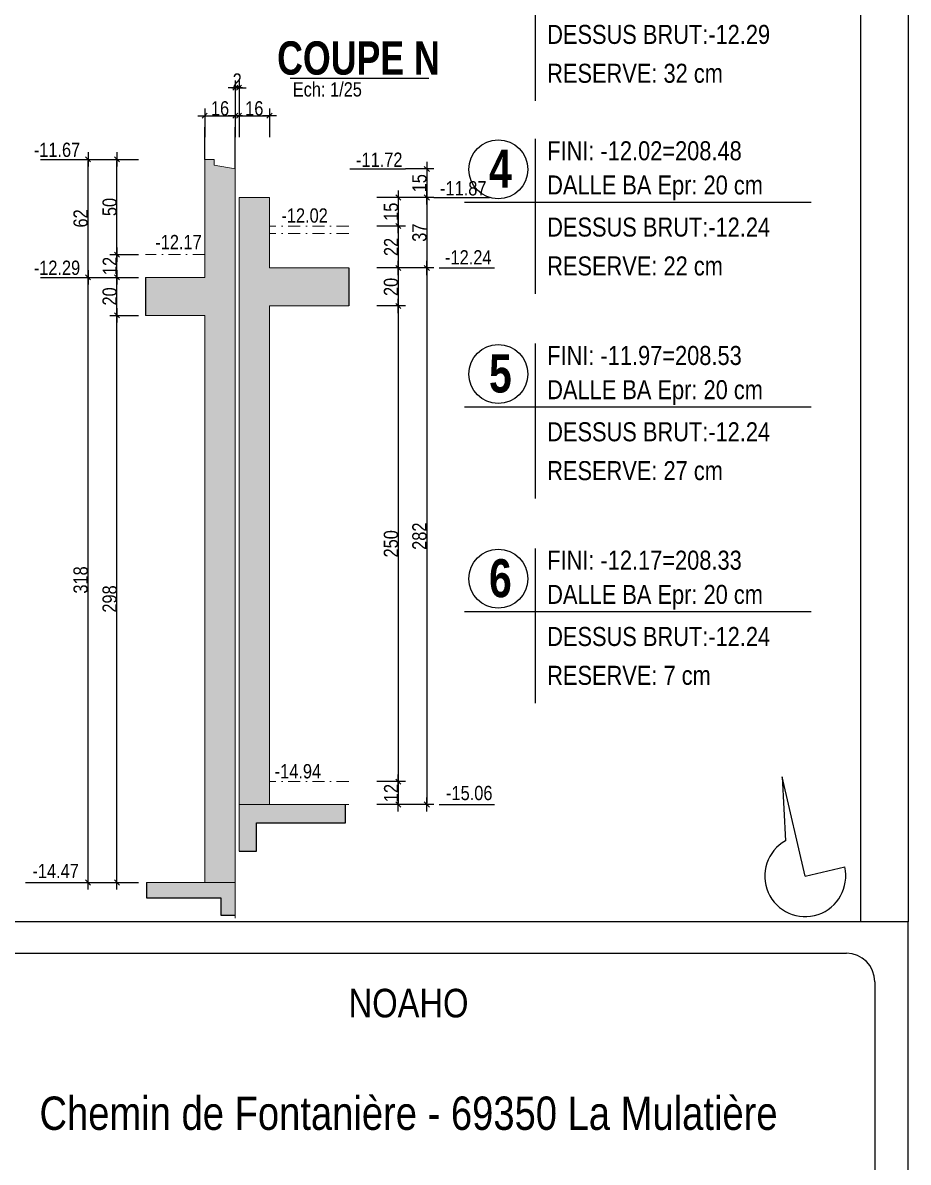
# Model space of a CAD drawing. Header units: millimetres. Extents: x -22 to 27383, y -3644 to 590.
# Drawn here: x 26452 to 27383, y -2378 to -1180 of the extents above; entities that cross this region are included whole.
import ezdxf
from ezdxf.enums import TextEntityAlignment as Align

# ---------------------------------------------------------------- set-up
doc = ezdxf.new("R2010")
doc.units = ezdxf.units.MM
doc.linetypes.add('TIRETPTX2', pattern=[50.8, 25.4, -12.7, 0, -12.7])
for name, color, linetype in [('01-Cad 1', 2, 'Continuous'), ('01-cartouche', 7, 'Continuous'), ('01-cartouche-cage A', 7, 'Continuous'), ('01_cote_gen', 4, 'Continuous'), ('01_linteaux', 2, 'Continuous'), ('01_poch_BN', 9, 'Continuous'), ('01_texte', 230, 'Continuous'), ('AA_COTES', 2, 'Continuous')]:
    doc.layers.add(name, color=color, linetype=linetype)
doc.layers.add('01_murs_coup', color=5, linetype='Continuous', lineweight=60)
doc.layers.add('01_tram_axes', color=2, linetype='TIRETPTX2', lineweight=9)
doc.styles.add('ARIAL NA', font='ARIALN.TTF')
doc.styles.add('Arial Narrow', font='ARIALN.TTF')
doc.styles.add('impact', font='impact.ttf')
doc.styles.add('STYLE2', font='ARIALN.TTF')
doc.styles.add('stylemattecart', font='ARIALN.TTF')
doc.dimstyles.new('JB25', dxfattribs={"dimscale": 0.1, "dimtxt": 150, "dimasz": 15, "dimexe": 0.1, "dimexo": 0.1, "dimgap": 0.09, "dimtad": 1, "dimdec": 1, "dimlfac": 0.5, "dimdsep": 46, "dimtxsty": 'STYLE2', "dimblk1": 'BOND_G', "dimblk2": 'BOND_D', "dimsah": 1, "dimcen": 1.5, "dimdle": 0.01, "dimse1": 1, "dimse2": 1, "dimclrd": 4, "dimclre": 2, "dimclrt": 6, "dimazin": 2, "dimtfac": 2.333333, "dimtdec": 1, "dimtix": 1, "dimtmove": 2, "dimatfit": 3, "dimldrblk": 'BOND_G', "dimfxl": 1, "dimtolj": 1, "dimtzin": 0, "dimarcsym": 0})

# ---------------------------------------------------------------- blocks, each defined once
blk = doc.blocks.new('cartstruc')
at = {"layer": '01-cartouche-cage A', "linetype": 'Continuous'}
for p, q in [((0, 1485), (-1050, 1485)), ((0, 0), (0, 1485))]:
    blk.add_line(p, q, dxfattribs=at)
at = {"layer": '01-cartouche-cage A', "color": 7, "linetype": 'Continuous'}
for p, q in [((-985, 1452), (-65, 1452)), ((-35, 1422), (-35, 292.1))]:
    blk.add_line(p, q, dxfattribs=at)
blk.add_arc((-65, 1422), 30, 0, 90, dxfattribs=at)
at = {"layer": '01-cartouche-cage A', "color": 7, "style": 'stylemattecart'}
for tag, height, p in [('NOMCLIENT', 30, (-525, 1399.6)), ('ADRESSE1CLIENT', 25, (-525, 1326.7)), ('ADRESSE2CLIENT', 25, (-525, 1283.9)), ('NOMAFFAIRE1', 45, (-525.1, 1189.8)), ('NOMAFFAIRE2', 45, (-525.1, 1110.4)), ('NOMAFFAIRE3', 45, (-525.1, 1031.7)), ('ADRESSE1AFFAIRE', 20, (-525.1, 943.3)), ('ADRESSE2AFFAIRE', 20, (-525.1, 909.2)), ('INDICE-A', 15, (-959.1, 428.4)), ('DATE-A', 15, (-861.9, 428.4)), ('INDICE-B', 15, (-959.1, 400.5)), ('DATE-B', 15, (-861.9, 400.5)), ('INDICE-C', 15, (-959.1, 369.4)), ('DATE-C', 15, (-861.9, 369.4)), ('INDICE-D', 15, (-959.1, 338.3)), ('DATE-D', 15, (-861.9, 338.3)), ('INDICE-E', 15, (-959.1, 307.2)), ('DATE-E', 15, (-861.9, 307.2)), ('INDICE-F', 15, (-959.1, 276.1)), ('DATE-F', 15, (-861.9, 276.1))]:
    blk.add_attdef(tag, text='', height=height, dxfattribs=at).set_placement(p, align=Align.MIDDLE_CENTER)
for tag, height, p in [('NOMARCHI', 15, (-831.1, 803.3)), ('MODEL', 15, (-408.9, 803.3)), ('BETSTRUCTURE', 15, (-831.1, 776.5)), ('MOE', 15, (-408.9, 776.5)), ('BETFLUIDES', 15, (-831.1, 749.5)), ('CSPS', 15, (-408.9, 749.5)), ('ECONOMISTE', 15, (-831.1, 722.7)), ('OPC', 15, (-408.9, 722.7)), ('BDC', 15, (-831.1, 695.9)), ('NOMENTREPRISE', 15, (-408.9, 695.9)), ('NUMBAT', 27, (-249.5, 614.7)), ('PHASE', 35, (-249.5, 537.9)), ('CONT-SOL', 12, (-138.6, 490.2)), ('NOMDESS', 15, (-451.8, 132.3)), ('NOMING', 15, (-451.8, 104.3)), ('ECH', 15, (-451.8, 76.3)), ('NUMAFF', 25, (-196.3, 48.9))]:
    blk.add_attdef(tag, text='', height=height, dxfattribs=at).set_placement(p, align=Align.BOTTOM_LEFT)
at = {"layer": '01-cartouche-cage A', "color": 7, "style": 'stylemattecart', "width": 0.8}
for tag, p in [('TITRTEPLAN1', (-677.3, 664.6)), ('TITRTEPLAN2', (-677.3, 610.2)), ('TITRTEPLAN3', (-677.3, 556)), ('TITRTEPLAN4', (-677.3, 501.4))]:
    blk.add_attdef(tag, text='', height=33, dxfattribs=at).set_placement(p, align=Align.MIDDLE_CENTER)
at = {"layer": '01-cartouche-cage A', "color": 7, "style": 'stylemattecart'}
for tag, p in [('MODIF-A', (-802.6, 428.4)), ('MODIF-B', (-802.6, 400.5)), ('MODIF-C', (-802.6, 369.4)), ('MODIF-D', (-802.6, 338.3)), ('MODIF-E', (-802.6, 307.2)), ('MODIF-F', (-802.6, 276.1))]:
    blk.add_attdef(tag, text='', height=15, dxfattribs=at).set_placement(p, align=Align.MIDDLE_LEFT)
at = {"layer": '01-cartouche-cage A', "color": 255, "style": 'stylemattecart'}
for tag, height, p in [('N°P', 35, (-321, 256)), ('IP', 35, (-210.3, 256)), ('DATEPLAN', 15, (-257.7, 226.8))]:
    blk.add_attdef(tag, text='', height=height, dxfattribs=at).set_placement(p, align=Align.BOTTOM_LEFT)
blk = doc.blocks.new('BOND_G')
at = {"layer": 'AA_COTES', "color": 0}
for p, q in [((0, -5), (0, 15)), ((5, 0), (-5, 0)), ((1.77, 1.77), (-1.77, -1.77))]:
    blk.add_line(p, q, dxfattribs=at)
blk = doc.blocks.new('BOND_D')
at = {"layer": 'AA_COTES', "color": 0}
for p, q in [((5, 0), (-5, 0)), ((-1.77, -1.77), (1.77, 1.77)), ((0, 5), (0, -15))]:
    blk.add_line(p, q, dxfattribs=at)
blk = doc.blocks.new('*D2606')
at = {"layer": '01_cote_gen', "color": 4, "lineweight": -2, "transparency": 16777216}
blk.add_line((26846.8, -1439.6), (26846.8, -1476.6), dxfattribs=at)
at = {"layer": 'Defpoints', "color": 0, "transparency": 16777216}
for p in [(26823.4, -1438.1), (26810.1, -1478.1), (26846.8, -1478.1)]:
    blk.add_point(p, dxfattribs=at)
at = {"layer": '01_cote_gen', "color": 4, "lineweight": -2, "transparency": 16777216, "xscale": 1.5, "yscale": 1.5, "zscale": 1.5}
for name, p, rotation in [('BOND_G', (26846.8, -1438.1), 90), ('BOND_D', (26846.8, -1478.1), 270)]:
    blk.add_blockref(name, p, dxfattribs=dict(at, rotation=rotation))
at = {"layer": '01_cote_gen', "color": 6, "transparency": 16777216, "insert": (26839.2, -1458.1), "char_height": 15, "attachment_point": 5, "rotation": 90, "style": 'STYLE2'}
blk.add_mtext('\\A1;20', dxfattribs=at)
blk = doc.blocks.new('*D2607')
at = {"layer": '01_cote_gen', "color": 4, "lineweight": -2, "transparency": 16777216}
blk.add_line((26846.8, -1395.6), (26846.8, -1436.6), dxfattribs=at)
at = {"layer": 'Defpoints', "color": 0, "transparency": 16777216}
for p in [(26809.6, -1394.1), (26823.7, -1438.1), (26846.8, -1438.1)]:
    blk.add_point(p, dxfattribs=at)
at = {"layer": '01_cote_gen', "color": 4, "lineweight": -2, "transparency": 16777216, "xscale": 1.5, "yscale": 1.5, "zscale": 1.5}
for name, p, rotation in [('BOND_G', (26846.8, -1394.1), 90), ('BOND_D', (26846.8, -1438.1), 270)]:
    blk.add_blockref(name, p, dxfattribs=dict(at, rotation=rotation))
at = {"layer": '01_cote_gen', "color": 6, "transparency": 16777216, "insert": (26839.3, -1416.1), "char_height": 15, "attachment_point": 5, "rotation": 90, "style": 'STYLE2'}
blk.add_mtext('\\A1;22', dxfattribs=at)
blk = doc.blocks.new('*D2608')
at = {"layer": '01_cote_gen', "color": 4, "lineweight": -2, "transparency": 16777216}
blk.add_line((26876.8, -1439.6), (26876.8, -2000.6), dxfattribs=at)
at = {"layer": 'Defpoints', "color": 0, "transparency": 16777216}
for p in [(26862.1, -1438.1), (26862.1, -2002.1), (26876.8, -2002.1)]:
    blk.add_point(p, dxfattribs=at)
at = {"layer": '01_cote_gen', "color": 4, "lineweight": -2, "transparency": 16777216, "xscale": 1.5, "yscale": 1.5, "zscale": 1.5}
for name, p, rotation in [('BOND_G', (26876.8, -1438.1), 90), ('BOND_D', (26876.8, -2002.1), 270)]:
    blk.add_blockref(name, p, dxfattribs=dict(at, rotation=rotation))
at = {"layer": '01_cote_gen', "color": 6, "transparency": 16777216, "insert": (26869.1, -1720.1), "char_height": 15, "attachment_point": 5, "rotation": 90, "style": 'STYLE2'}
blk.add_mtext('\\A1;282', dxfattribs=at)
blk = doc.blocks.new('*D2609')
at = {"layer": '01_cote_gen', "color": 4, "lineweight": -2, "transparency": 16777216}
blk.add_line((26846.8, -1479.6), (26846.8, -1976.6), dxfattribs=at)
at = {"layer": 'Defpoints', "color": 0, "transparency": 16777216}
for p in [(26839.3, -1478.1), (26823.6, -1978.1), (26846.8, -1978.1)]:
    blk.add_point(p, dxfattribs=at)
at = {"layer": '01_cote_gen', "color": 4, "lineweight": -2, "transparency": 16777216, "xscale": 1.5, "yscale": 1.5, "zscale": 1.5}
for name, p, rotation in [('BOND_G', (26846.8, -1478.1), 90), ('BOND_D', (26846.8, -1978.1), 270)]:
    blk.add_blockref(name, p, dxfattribs=dict(at, rotation=rotation))
at = {"layer": '01_cote_gen', "color": 6, "transparency": 16777216, "insert": (26839.2, -1728.1), "char_height": 15, "attachment_point": 5, "rotation": 90, "style": 'STYLE2'}
blk.add_mtext('\\A1;250', dxfattribs=at)
blk = doc.blocks.new('*D2610')
at = {"layer": '01_cote_gen', "color": 4, "lineweight": -2, "transparency": 16777216}
blk.add_line((26846.8, -1979.6), (26846.8, -2000.6), dxfattribs=at)
at = {"layer": 'Defpoints', "color": 0, "transparency": 16777216}
for p in [(26839.3, -1978.1), (26839.3, -2002.1), (26846.8, -2002.1)]:
    blk.add_point(p, dxfattribs=at)
at = {"layer": '01_cote_gen', "color": 4, "lineweight": -2, "transparency": 16777216, "xscale": 1.5, "yscale": 1.5, "zscale": 1.5}
for name, p, rotation in [('BOND_G', (26846.8, -1978.1), 90), ('BOND_D', (26846.8, -2002.1), 270)]:
    blk.add_blockref(name, p, dxfattribs=dict(at, rotation=rotation))
at = {"layer": '01_cote_gen', "color": 6, "transparency": 16777216, "insert": (26839.3, -1990.1), "char_height": 15, "attachment_point": 5, "rotation": 90, "style": 'STYLE2'}
blk.add_mtext('\\A1;12', dxfattribs=at)
blk = doc.blocks.new('*D2611')
at = {"layer": '01_cote_gen', "color": 4, "lineweight": -2, "transparency": 16777216}
blk.add_line((26876.8, -1365.6), (26876.8, -1436.6), dxfattribs=at)
at = {"layer": 'Defpoints', "color": 0, "transparency": 16777216}
for p in [(26847.1, -1364.1), (26847.1, -1438.1), (26876.8, -1438.1)]:
    blk.add_point(p, dxfattribs=at)
at = {"layer": '01_cote_gen', "color": 4, "lineweight": -2, "transparency": 16777216, "xscale": 1.5, "yscale": 1.5, "zscale": 1.5}
for name, p, rotation in [('BOND_G', (26876.8, -1364.1), 90), ('BOND_D', (26876.8, -1438.1), 270)]:
    blk.add_blockref(name, p, dxfattribs=dict(at, rotation=rotation))
at = {"layer": '01_cote_gen', "color": 6, "transparency": 16777216, "insert": (26869.1, -1401.1), "char_height": 15, "attachment_point": 5, "rotation": 90, "style": 'STYLE2'}
blk.add_mtext('\\A1;37', dxfattribs=at)
blk = doc.blocks.new('*D2612')
at = {"layer": '01_cote_gen', "color": 4, "lineweight": -2, "transparency": 16777216}
blk.add_line((26846.8, -1365.6), (26846.8, -1392.6), dxfattribs=at)
at = {"layer": 'Defpoints', "color": 0, "transparency": 16777216}
for p in [(26703.7, -1364.1), (26703.7, -1394.1), (26846.8, -1394.1)]:
    blk.add_point(p, dxfattribs=at)
at = {"layer": '01_cote_gen', "color": 4, "lineweight": -2, "transparency": 16777216, "xscale": 1.5, "yscale": 1.5, "zscale": 1.5}
for name, p, rotation in [('BOND_G', (26846.8, -1364.1), 90), ('BOND_D', (26846.8, -1394.1), 270)]:
    blk.add_blockref(name, p, dxfattribs=dict(at, rotation=rotation))
at = {"layer": '01_cote_gen', "color": 6, "transparency": 16777216, "insert": (26839.2, -1379.1), "char_height": 15, "attachment_point": 5, "rotation": 90, "style": 'STYLE2'}
blk.add_mtext('\\A1;15', dxfattribs=at)
blk = doc.blocks.new('*D2613')
at = {"layer": '01_cote_gen', "color": 4, "lineweight": -2, "transparency": 16777216}
blk.add_line((26551.2, -2082.6), (26551.2, -1489.6), dxfattribs=at)
at = {"layer": 'Defpoints', "color": 0, "transparency": 16777216}
for p in [(26551.2, -1488.1), (26581, -1488.1), (26582.2, -2084.1)]:
    blk.add_point(p, dxfattribs=at)
at = {"layer": '01_cote_gen', "color": 4, "lineweight": -2, "transparency": 16777216, "xscale": 1.5, "yscale": 1.5, "zscale": 1.5}
for name, p, rotation in [('BOND_D', (26551.2, -1488.1), 90), ('BOND_G', (26551.2, -2084.1), 270)]:
    blk.add_blockref(name, p, dxfattribs=dict(at, rotation=rotation))
at = {"layer": '01_cote_gen', "color": 6, "transparency": 16777216, "insert": (26543.6, -1786.1), "char_height": 15, "attachment_point": 5, "rotation": 90, "style": 'STYLE2'}
blk.add_mtext('\\A1;298', dxfattribs=at)
blk = doc.blocks.new('*D2614')
at = {"layer": '01_cote_gen', "color": 4, "lineweight": -2, "transparency": 16777216}
blk.add_line((26551.2, -1486.6), (26551.2, -1449.6), dxfattribs=at)
at = {"layer": 'Defpoints', "color": 0, "transparency": 16777216}
for p in [(26551.2, -1448.1), (26612.2, -1448.1), (26612.2, -1488.1)]:
    blk.add_point(p, dxfattribs=at)
at = {"layer": '01_cote_gen', "color": 4, "lineweight": -2, "transparency": 16777216, "xscale": 1.5, "yscale": 1.5, "zscale": 1.5}
for name, p, rotation in [('BOND_D', (26551.2, -1448.1), 90), ('BOND_G', (26551.2, -1488.1), 270)]:
    blk.add_blockref(name, p, dxfattribs=dict(at, rotation=rotation))
at = {"layer": '01_cote_gen', "color": 6, "transparency": 16777216, "insert": (26543.6, -1468.1), "char_height": 15, "attachment_point": 5, "rotation": 90, "style": 'STYLE2'}
blk.add_mtext('\\A1;20', dxfattribs=at)
blk = doc.blocks.new('*D2615')
at = {"layer": '01_cote_gen', "color": 4, "lineweight": -2, "transparency": 16777216}
blk.add_line((26520.8, -2082.6), (26520.8, -1449.6), dxfattribs=at)
at = {"layer": 'Defpoints', "color": 0, "transparency": 16777216}
for p in [(26520.8, -1448.1), (26628.8, -1448.1), (26628.8, -2084.1)]:
    blk.add_point(p, dxfattribs=at)
at = {"layer": '01_cote_gen', "color": 4, "lineweight": -2, "transparency": 16777216, "xscale": 1.5, "yscale": 1.5, "zscale": 1.5}
for name, p, rotation in [('BOND_D', (26520.8, -1448.1), 90), ('BOND_G', (26520.8, -2084.1), 270)]:
    blk.add_blockref(name, p, dxfattribs=dict(at, rotation=rotation))
at = {"layer": '01_cote_gen', "color": 6, "transparency": 16777216, "insert": (26513.1, -1766.1), "char_height": 15, "attachment_point": 5, "rotation": 90, "style": 'STYLE2'}
blk.add_mtext('\\A1;318', dxfattribs=at)
blk = doc.blocks.new('*D2616')
at = {"layer": '01_cote_gen', "color": 4, "lineweight": -2, "transparency": 16777216}
blk.add_line((26551.2, -1446.6), (26551.2, -1425.6), dxfattribs=at)
at = {"layer": 'Defpoints', "color": 0, "transparency": 16777216}
for p in [(26551.2, -1424.1), (26612.2, -1424.1), (26612.2, -1448.1)]:
    blk.add_point(p, dxfattribs=at)
at = {"layer": '01_cote_gen', "color": 4, "lineweight": -2, "transparency": 16777216, "xscale": 1.5, "yscale": 1.5, "zscale": 1.5}
for name, p, rotation in [('BOND_D', (26551.2, -1424.1), 90), ('BOND_G', (26551.2, -1448.1), 270)]:
    blk.add_blockref(name, p, dxfattribs=dict(at, rotation=rotation))
at = {"layer": '01_cote_gen', "color": 6, "transparency": 16777216, "insert": (26543.7, -1436.1), "char_height": 15, "attachment_point": 5, "rotation": 90, "style": 'STYLE2'}
blk.add_mtext('\\A1;12', dxfattribs=at)
blk = doc.blocks.new('*D2617')
at = {"layer": '01_cote_gen', "color": 4, "lineweight": -2, "transparency": 16777216}
blk.add_line((26520.8, -1446.6), (26520.8, -1325.6), dxfattribs=at)
at = {"layer": 'Defpoints', "color": 0, "transparency": 16777216}
for p in [(26520.8, -1324.1), (26643.5, -1324.1), (26612.2, -1448.1)]:
    blk.add_point(p, dxfattribs=at)
at = {"layer": '01_cote_gen', "color": 4, "lineweight": -2, "transparency": 16777216, "xscale": 1.5, "yscale": 1.5, "zscale": 1.5}
for name, p, rotation in [('BOND_D', (26520.8, -1324.1), 90), ('BOND_G', (26520.8, -1448.1), 270)]:
    blk.add_blockref(name, p, dxfattribs=dict(at, rotation=rotation))
at = {"layer": '01_cote_gen', "color": 6, "transparency": 16777216, "insert": (26513.1, -1386.1), "char_height": 15, "attachment_point": 5, "rotation": 90, "style": 'STYLE2'}
blk.add_mtext('\\A1;62', dxfattribs=at)
blk = doc.blocks.new('*D2618')
at = {"layer": '01_cote_gen', "color": 4, "lineweight": -2, "transparency": 16777216}
blk.add_line((26551.2, -1422.6), (26551.2, -1325.6), dxfattribs=at)
at = {"layer": 'Defpoints', "color": 0, "transparency": 16777216}
for p in [(26551.2, -1324.1), (26643.5, -1324.1), (26612.2, -1424.1)]:
    blk.add_point(p, dxfattribs=at)
at = {"layer": '01_cote_gen', "color": 4, "lineweight": -2, "transparency": 16777216, "xscale": 1.5, "yscale": 1.5, "zscale": 1.5}
for name, p, rotation in [('BOND_D', (26551.2, -1324.1), 90), ('BOND_G', (26551.2, -1424.1), 270)]:
    blk.add_blockref(name, p, dxfattribs=dict(at, rotation=rotation))
at = {"layer": '01_cote_gen', "color": 6, "transparency": 16777216, "insert": (26543.6, -1374.1), "char_height": 15, "attachment_point": 5, "rotation": 90, "style": 'STYLE2'}
blk.add_mtext('\\A1;50', dxfattribs=at)
blk = doc.blocks.new('*D2619')
at = {"layer": '01_cote_gen', "color": 4, "lineweight": -2, "transparency": 16777216}
blk.add_line((26876.8, -1335.6), (26876.8, -1362.6), dxfattribs=at)
at = {"layer": 'Defpoints', "color": 0, "transparency": 16777216}
for p in [(26675.5, -1334.1), (26711.5, -1364.1), (26876.8, -1364.1)]:
    blk.add_point(p, dxfattribs=at)
at = {"layer": '01_cote_gen', "color": 4, "lineweight": -2, "transparency": 16777216, "xscale": 1.5, "yscale": 1.5, "zscale": 1.5}
for name, p, rotation in [('BOND_G', (26876.8, -1334.1), 90), ('BOND_D', (26876.8, -1364.1), 270)]:
    blk.add_blockref(name, p, dxfattribs=dict(at, rotation=rotation))
at = {"layer": '01_cote_gen', "color": 6, "transparency": 16777216, "insert": (26869.1, -1349.1), "char_height": 15, "attachment_point": 5, "rotation": 90, "style": 'STYLE2'}
blk.add_mtext('\\A1;15', dxfattribs=at)
blk = doc.blocks.new('*D2620')
at = {"layer": '01_cote_gen', "color": 4, "lineweight": -2, "transparency": 16777216}
blk.add_line((26645, -1278.2), (26674, -1278.2), dxfattribs=at)
at = {"layer": 'Defpoints', "color": 0, "transparency": 16777216}
for p in [(26675.5, -1278.2), (26643.5, -1290), (26675.5, -1290)]:
    blk.add_point(p, dxfattribs=at)
at = {"layer": '01_cote_gen', "color": 4, "lineweight": -2, "transparency": 16777216, "xscale": 1.5, "yscale": 1.5, "zscale": 1.5, "rotation": 180}
blk.add_blockref('BOND_G', (26643.5, -1278.2), dxfattribs=at)
at = {"layer": '01_cote_gen', "color": 4, "lineweight": -2, "transparency": 16777216, "xscale": 1.5, "yscale": 1.5, "zscale": 1.5}
blk.add_blockref('BOND_D', (26675.5, -1278.2), dxfattribs=at)
at = {"layer": '01_cote_gen', "color": 6, "transparency": 16777216, "insert": (26659.5, -1270.5), "char_height": 15, "attachment_point": 5, "style": 'STYLE2'}
blk.add_mtext('\\A1;16', dxfattribs=at)
blk = doc.blocks.new('*D2621')
at = {"layer": '01_cote_gen', "color": 4, "lineweight": -2, "transparency": 16777216}
for p, q in [((26674, -1248.8), (26672.5, -1248.8)), ((26679.5, -1248.8), (26675.5, -1248.8)), ((26681, -1248.8), (26682.5, -1248.8))]:
    blk.add_line(p, q, dxfattribs=at)
at = {"layer": 'Defpoints', "color": 0, "transparency": 16777216}
for p in [(26675.5, -1248.8), (26675.5, -1312), (26679.5, -1364.1)]:
    blk.add_point(p, dxfattribs=at)
at = {"layer": '01_cote_gen', "color": 4, "lineweight": -2, "transparency": 16777216, "xscale": 1.5, "yscale": 1.5, "zscale": 1.5}
blk.add_blockref('BOND_D', (26675.5, -1248.8), dxfattribs=at)
at = {"layer": '01_cote_gen', "color": 4, "lineweight": -2, "transparency": 16777216, "xscale": 1.5, "yscale": 1.5, "zscale": 1.5, "rotation": 180}
blk.add_blockref('BOND_G', (26679.5, -1248.8), dxfattribs=at)
at = {"layer": '01_cote_gen', "color": 6, "transparency": 16777216, "insert": (26677.5, -1241.2), "char_height": 15, "attachment_point": 5, "style": 'STYLE2'}
blk.add_mtext('\\A1;2', dxfattribs=at)
blk = doc.blocks.new('*D2622')
at = {"layer": '01_cote_gen', "color": 4, "lineweight": -2, "transparency": 16777216}
blk.add_line((26681, -1278.2), (26710, -1278.2), dxfattribs=at)
at = {"layer": 'Defpoints', "color": 0, "transparency": 16777216}
for p in [(26711.5, -1278.2), (26679.5, -1364.1), (26711.5, -1364.1)]:
    blk.add_point(p, dxfattribs=at)
at = {"layer": '01_cote_gen', "color": 4, "lineweight": -2, "transparency": 16777216, "xscale": 1.5, "yscale": 1.5, "zscale": 1.5, "rotation": 180}
blk.add_blockref('BOND_G', (26679.5, -1278.2), dxfattribs=at)
at = {"layer": '01_cote_gen', "color": 4, "lineweight": -2, "transparency": 16777216, "xscale": 1.5, "yscale": 1.5, "zscale": 1.5}
blk.add_blockref('BOND_D', (26711.5, -1278.2), dxfattribs=at)
at = {"layer": '01_cote_gen', "color": 6, "transparency": 16777216, "insert": (26695.5, -1270.5), "char_height": 15, "attachment_point": 5, "style": 'STYLE2'}
blk.add_mtext('\\A1;16', dxfattribs=at)

msp = doc.modelspace()

# ---------------------------------------------------------------- hatches: boundary and pattern name
at = {"layer": '01_poch_BN'}
h = msp.add_hatch(color=256, dxfattribs=at)
h.dxf.hatch_style = 1
h.paths.add_polyline_path([(26675.47, -1334.07), (26653.47, -1330.07), (26653.47, -1324.07), (26643.47, -1324.07), (26643.47, -1448.07), (26581.03, -1448.07), (26581.03, -1488.07), (26643.47, -1488.07), (26643.47, -2084.07), (26675.47, -2084.07)])
h.paths.add_polyline_path([(26794.74, -1438.07), (26711.47, -1438.07), (26711.47, -1364.07), (26679.47, -1364.07), (26679.47, -2002.07), (26711.47, -2002.07), (26711.47, -1478.07), (26794.74, -1478.07)])
h.paths.add_polyline_path([(26791.23, -2002.07), (26679.47, -2002.07), (26679.47, -2051.26), (26697.96, -2051.26), (26697.96, -2021.47), (26791.23, -2021.47)])
h.paths.add_polyline_path([(26675.47, -2084.07), (26582.17, -2084.07), (26582.17, -2100.32), (26660.26, -2100.32), (26660.26, -2118.57), (26675.47, -2118.57)])

# ---------------------------------------------------------------- linework, layer by layer
at = {"layer": '01-Cad 1'}
for p, q in [((27382.59, 589.54), (27382.59, -2125.46)), ((27332.59, 539.54), (27332.59, -2125.46))]:
    msp.add_line(p, q, dxfattribs=at)
at = {"layer": '01_linteaux'}
for p, q in [((26643.47, -1324.07), (26643.47, -1290.01)), ((26675.47, -1334.07), (26675.47, -1290.01))]:
    msp.add_line(p, q, dxfattribs=at)
at = {"layer": '01_murs_coup', "lineweight": 0}
for p, q in [((26653.47, -1324.07), (26643.47, -1324.07)), ((26643.47, -1448.07), (26643.47, -1324.07)), ((26653.47, -1330.07), (26653.47, -1324.07)), ((26675.47, -1334.07), (26653.47, -1330.07)), ((26675.47, -2084.07), (26675.47, -1334.07)), ((26679.47, -2002.07), (26679.47, -1364.07)), ((26711.47, -1364.07), (26679.47, -1364.07)), ((26711.47, -1438.07), (26711.47, -1364.07)), ((26643.47, -1448.07), (26581.03, -1448.07)), ((26794.74, -1438.07), (26711.47, -1438.07)), ((26794.74, -1478.07), (26711.47, -1478.07)), ((26711.47, -2002.07), (26711.47, -1478.07)), ((26643.47, -1488.07), (26581.03, -1488.07)), ((26643.47, -2084.07), (26643.47, -1488.07)), ((26794.74, -2002.07), (26679.47, -2002.07)), ((26679.47, -2002.07), (26679.47, -2051.26)), ((26675.47, -2084.07), (26582.17, -2084.07)), ((26675.47, -2084.07), (26675.47, -2121.73))]:
    msp.add_line(p, q, dxfattribs=at)
at = {"layer": '01_poch_BN'}
for p, q in [((26581.03, -1448.07), (26581.03, -1488.07)), ((26794.74, -1438.07), (26794.74, -1478.07)), ((26791.23, -2021.47), (26791.23, -2002.07)), ((26697.96, -2051.26), (26697.96, -2021.47)), ((26697.96, -2021.47), (26791.23, -2021.47)), ((26679.47, -2051.26), (26697.96, -2051.26)), ((26582.17, -2084.07), (26582.17, -2100.32)), ((26582.17, -2100.32), (26660.26, -2100.32)), ((26660.26, -2100.32), (26660.26, -2118.57)), ((26660.26, -2118.57), (26675.47, -2118.57))]:
    msp.add_line(p, q, dxfattribs=at)
at = {"layer": '01_texte'}
for p, q in [((26990.57, -1100.04), (26990.57, -1262.68)), ((26733.2, -1238.55), (26878.8, -1238.55)), ((26990.57, -1302.55), (26990.57, -1465.19)), ((26470.92, -1324.07), (26513.28, -1324.07)), ((26796.06, -1334.07), (26854.38, -1334.07)), ((26884.31, -1364.07), (26942.63, -1364.07)), ((26916.4, -1368.93), (27280.73, -1368.93)), ((26470.92, -1448.07), (26513.28, -1448.07)), ((26889.59, -1438.07), (26947.91, -1438.07)), ((26990.57, -1517.71), (26990.57, -1680.35)), ((26916.4, -1584.09), (27280.73, -1584.09)), ((26990.57, -1732.86), (26990.57, -1895.51)), ((26916.4, -1799.25), (27280.73, -1799.25)), ((27274.41, -2077.39), (27250.04, -1973.11)), ((27250.04, -1973.11), (27253.69, -2040.21)), ((26889.59, -2002.07), (26947.91, -2002.07)), ((27274.41, -2077.39), (27315.85, -2067.71)), ((26454.96, -2084.07), (26513.28, -2084.07))]:
    msp.add_line(p, q, dxfattribs=at)
for centre in [(26951.85, -1334.52), (26951.85, -1549.68), (26951.85, -1764.84)]:
    msp.add_circle(centre, 30.98, dxfattribs=at)
msp.add_arc((27274.41, -2077.39), 42.56, 119.12103, 13.15202, dxfattribs=at)
at = {"layer": '01_tram_axes', "ltscale": 0.5}
for p, q in [((26794.74, -1394.07), (26711.47, -1394.07)), ((26794.74, -1402.07), (26711.47, -1402.07)), ((26643.47, -1424.07), (26581.03, -1424.07)), ((26794.74, -1978.07), (26711.47, -1978.07))]:
    msp.add_line(p, q, dxfattribs=at)

# ---------------------------------------------------------------- block references
at = {"layer": '01-cartouche'}
ref = msp.add_blockref('cartstruc', (27382.59, -3610.46), dxfattribs=at)
ref.add_attrib('NOMCLIENT', 'NOAHO', dxfattribs={"color": 7, "height": 30, "style": 'stylemattecart'}).set_placement((26857.58, -2210.84), align=Align.MIDDLE_CENTER)
ref.add_attrib('ADRESSE2CLIENT', 'Chemin de Fontanière - 69350 La Mulatière', dxfattribs={"layer": '01-cartouche-cage A', "color": 7, "height": 35, "style": 'stylemattecart'}).set_placement((26857.56, -2326.6), align=Align.MIDDLE_CENTER)

# ---------------------------------------------------------------- texts
at = {"layer": '01_texte'}
for s, height, style, p in [('DESSUS BRUT:-12.29', 20, 'ARIAL NA', (27003.28, -1202.68)), ('RESERVE: 32 cm', 20, 'ARIAL NA', (27003.28, -1243.53)), ('Ech: 1/25', 15, 'STYLE2', (26735.94, -1257.96)), ('FINI: -12.02=208.48', 20, 'ARIAL NA', (27003.28, -1324.98)), ('-11.67', 15, 'ARIAL NA', (26463.82, -1321.46)), ('-11.72', 15, 'ARIAL NA', (26802.46, -1331.92)), ('DALLE BA Epr: 20 cm', 20, 'ARIAL NA', (27003.28, -1360.95)), ('-11.87', 15, 'ARIAL NA', (26890.71, -1361.92)), ('-12.02', 15, 'Arial Narrow', (26724.02, -1390.54)), ('DESSUS BRUT:-12.24', 20, 'ARIAL NA', (27003.28, -1405.19)), ('-12.17', 15, 'ARIAL NA', (26591.52, -1418.46)), ('-12.24', 15, 'ARIAL NA', (26895.99, -1434.49)), ('-12.29', 15, 'ARIAL NA', (26463.82, -1445.46)), ('RESERVE: 22 cm', 20, 'ARIAL NA', (27003.28, -1446.03)), ('FINI: -11.97=208.53', 20, 'ARIAL NA', (27003.28, -1540.14)), ('DALLE BA Epr: 20 cm', 20, 'ARIAL NA', (27003.28, -1576.11)), ('DESSUS BRUT:-12.24', 20, 'ARIAL NA', (27003.28, -1620.35)), ('RESERVE: 27 cm', 20, 'ARIAL NA', (27003.28, -1661.19)), ('FINI: -12.17=208.33', 20, 'ARIAL NA', (27003.28, -1755.3)), ('DALLE BA Epr: 20 cm', 20, 'ARIAL NA', (27003.28, -1791.27)), ('DESSUS BRUT:-12.24', 20, 'ARIAL NA', (27003.28, -1835.51)), ('RESERVE: 7 cm', 20, 'ARIAL NA', (27003.28, -1876.35)), ('-14.94', 15, 'Arial Narrow', (26716.99, -1974.68)), ('-15.06', 15, 'Arial Narrow', (26897.03, -1997.52)), ('-14.47', 15, 'Arial Narrow', (26462.4, -2079.52))]:
    msp.add_text(s, height=height, dxfattribs=dict(at, style=style)).set_placement(p)
at = {"layer": '01_texte', "style": 'impact'}
msp.add_text('COUPE N', height=35, dxfattribs=at).set_placement((26805.01, -1217.45), align=Align.MIDDLE)
for s, p in [('4', (26966.01, -1365.9)), ('5', (26966.01, -1581.06)), ('6', (26966.01, -1796.22))]:
    msp.add_text(s, height=40, dxfattribs=at).set_placement(p, align=Align.BOTTOM_RIGHT)

# ---------------------------------------------------------------- dimensions: what is measured, and where the dimension line sits
at = {"layer": '01_cote_gen'}
for base, p1, p2, picture, middle in [((26675.47, -1248.77), (26679.47, -1364.07), (26675.47, -1312.04), '*D2621', (26677.47, -1241.23)), ((26675.47, -1278.16), (26643.47, -1290.01), (26675.47, -1290.01), '*D2620', (26659.47, -1270.49)), ((26711.47, -1278.16), (26679.47, -1364.07), (26711.47, -1364.07), '*D2622', (26695.47, -1270.49))]:
    dim = msp.add_linear_dim(base=base, p1=p1, p2=p2, dimstyle='JB25', dxfattribs=at)
    dim.commit()
    dim.dimension.update_dxf_attribs({"geometry": picture, "text_midpoint": middle})
for base, p1, p2, picture, middle in [((26520.78, -1324.07), (26612.25, -1448.07), (26643.47, -1324.07), '*D2617', (26513.12, -1386.07)), ((26551.23, -1324.07), (26612.25, -1424.07), (26643.47, -1324.07), '*D2618', (26543.56, -1374.07)), ((26876.81, -1364.07), (26675.47, -1334.07), (26711.47, -1364.07), '*D2619', (26869.14, -1349.07)), ((26846.82, -1394.07), (26703.7, -1364.07), (26703.7, -1394.07), '*D2612', (26839.15, -1379.07)), ((26876.81, -1438.07), (26847.09, -1364.07), (26847.09, -1438.07), '*D2611', (26869.14, -1401.07)), ((26846.82, -1438.07), (26809.56, -1394.07), (26823.74, -1438.07), '*D2607', (26839.28, -1416.07)), ((26551.23, -1424.07), (26612.25, -1448.07), (26612.25, -1424.07), '*D2616', (26543.69, -1436.07)), ((26846.82, -1478.07), (26823.41, -1438.07), (26810.11, -1478.07), '*D2606', (26839.15, -1458.07)), ((26876.81, -2002.07), (26862.09, -1438.07), (26862.09, -2002.07), '*D2608', (26869.14, -1720.07)), ((26520.78, -1448.07), (26628.82, -2084.07), (26628.82, -1448.07), '*D2615', (26513.12, -1766.07)), ((26551.23, -1448.07), (26612.25, -1488.07), (26612.25, -1448.07), '*D2614', (26543.56, -1468.07)), ((26846.82, -1978.07), (26839.32, -1478.07), (26823.6, -1978.07), '*D2609', (26839.15, -1728.07)), ((26551.23, -1488.07), (26582.17, -2084.07), (26581.03, -1488.07), '*D2613', (26543.56, -1786.07)), ((26846.82, -2002.07), (26839.32, -1978.07), (26839.32, -2002.07), '*D2610', (26839.28, -1990.07))]:
    dim = msp.add_linear_dim(base=base, p1=p1, p2=p2, angle=90, dimstyle='JB25', dxfattribs=at)
    dim.commit()
    dim.dimension.update_dxf_attribs({"geometry": picture, "text_midpoint": middle})

doc.saveas('drawing.dxf')
